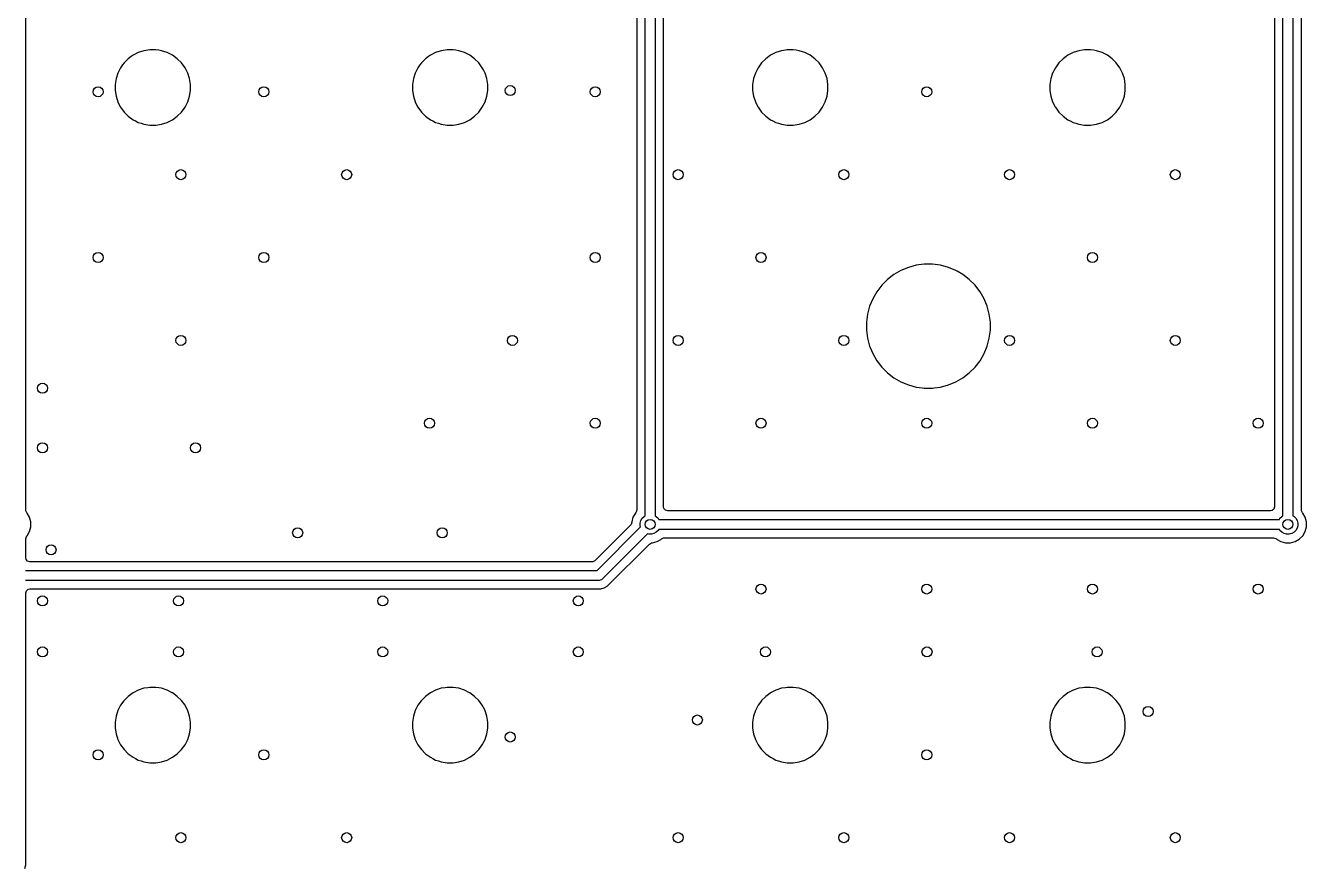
# Model space of a CAD drawing. Extents: x 117 to 217, y -143 to -43.
# Drawn here: x 145.04 to 183.29, y -116.19 to -91.02 of the extents above; entities that cross this region are included whole.
import ezdxf

# ---------------------------------------------------------------- set-up
doc = ezdxf.new("R2010")
doc.units = 0
doc.layers.add('BLACK', color=7, linetype='CONTINUOUS')

msp = doc.modelspace()

# ---------------------------------------------------------------- linework, layer by layer
at = {"layer": 'BLACK', "linetype": 'CONTINUOUS'}
for p, q in [((163.539, -105.661156), (163.539, -87.155561)), ((163.839, -87.064634), (163.839, -105.661156)), ((164.0895, -92.783421), (164.0895, -87.180366)), ((182.589, -105.661156), (182.589, -87.124843)), ((182.889, -87.124843), (182.889, -105.661156)), ((145.0395, -92.783421), (145.0395, -87.297386)), ((163.2885, -87.371386), (163.2885, -105.488614)), ((182.3385, -87.297386), (182.3385, -105.3935)), ((183.1395, -92.783421), (183.1395, -88.363421)), ((148.570993, -91.774214), (148.40251, -91.828956)), ((148.687645, -91.755738), (148.570993, -91.774214)), ((148.745971, -91.7465), (148.687645, -91.755738)), ((148.923129, -91.7465), (148.745971, -91.7465)), ((149.010617, -91.760357), (148.923129, -91.7465)), ((149.098106, -91.774214), (149.010617, -91.760357)), ((149.266589, -91.828956), (149.098106, -91.774214)), ((157.450993, -91.774214), (157.28251, -91.828956)), ((157.567645, -91.755738), (157.450993, -91.774214)), ((157.625971, -91.7465), (157.567645, -91.755738)), ((157.803129, -91.7465), (157.625971, -91.7465)), ((157.890617, -91.760357), (157.803129, -91.7465)), ((157.978106, -91.774214), (157.890617, -91.760357)), ((158.146589, -91.828956), (157.978106, -91.774214)), ((167.610993, -91.774214), (167.44251, -91.828956)), ((167.727645, -91.755738), (167.610993, -91.774214)), ((167.785971, -91.7465), (167.727645, -91.755738)), ((167.963129, -91.7465), (167.785971, -91.7465)), ((168.050617, -91.760357), (167.963129, -91.7465)), ((168.138106, -91.774214), (168.050617, -91.760357)), ((168.306589, -91.828956), (168.138106, -91.774214)), ((176.490993, -91.774214), (176.32251, -91.828956)), ((176.607645, -91.755738), (176.490993, -91.774214)), ((176.665971, -91.7465), (176.607645, -91.755738)), ((176.843129, -91.7465), (176.665971, -91.7465)), ((176.930617, -91.760357), (176.843129, -91.7465)), ((177.018106, -91.774214), (176.930617, -91.760357)), ((177.186589, -91.828956), (177.018106, -91.774214)), ((147.976067, -92.138786), (147.93376, -92.197016)), ((147.976069, -92.138784), (147.976067, -92.138786)), ((148.101333, -92.013519), (147.976069, -92.138783)), ((147.976069, -92.138783), (147.976069, -92.138784)), ((148.101334, -92.013519), (148.101333, -92.013519)), ((148.101336, -92.013517), (148.101334, -92.013519)), ((148.194123, -91.946103), (148.101336, -92.013517)), ((148.244659, -91.909386), (148.194123, -91.946103)), ((148.402507, -91.828957), (148.244659, -91.909386)), ((148.40251, -91.828956), (148.402507, -91.828957)), ((149.266592, -91.828957), (149.266589, -91.828956)), ((149.42444, -91.909386), (149.266592, -91.828957)), ((149.567764, -92.013517), (149.42444, -91.909386)), ((149.693033, -92.138786), (149.567764, -92.013517)), ((149.797164, -92.28211), (149.693033, -92.138786)), ((156.856067, -92.138786), (156.81376, -92.197016)), ((156.856069, -92.138784), (156.856067, -92.138786)), ((156.981333, -92.013519), (156.856069, -92.138783)), ((156.856069, -92.138783), (156.856069, -92.138784)), ((156.981334, -92.013519), (156.981333, -92.013519)), ((156.981336, -92.013517), (156.981334, -92.013519)), ((157.074123, -91.946103), (156.981336, -92.013517)), ((157.124659, -91.909386), (157.074123, -91.946103)), ((157.282507, -91.828957), (157.124659, -91.909386)), ((157.28251, -91.828956), (157.282507, -91.828957)), ((158.146592, -91.828957), (158.146589, -91.828956)), ((158.30444, -91.909386), (158.146592, -91.828957)), ((158.447764, -92.013517), (158.30444, -91.909386)), ((158.573033, -92.138786), (158.447764, -92.013517)), ((158.677164, -92.28211), (158.573033, -92.138786)), ((167.016067, -92.138786), (166.97376, -92.197016)), ((167.016069, -92.138784), (167.016067, -92.138786)), ((167.141333, -92.013519), (167.016069, -92.138783)), ((167.016069, -92.138783), (167.016069, -92.138784)), ((167.141334, -92.013519), (167.141333, -92.013519)), ((167.141336, -92.013517), (167.141334, -92.013519)), ((167.234123, -91.946103), (167.141336, -92.013517)), ((167.284659, -91.909386), (167.234123, -91.946103)), ((167.442507, -91.828957), (167.284659, -91.909386)), ((167.44251, -91.828956), (167.442507, -91.828957)), ((168.306592, -91.828957), (168.306589, -91.828956)), ((168.46444, -91.909386), (168.306592, -91.828957)), ((168.607764, -92.013517), (168.46444, -91.909386)), ((168.733033, -92.138786), (168.607764, -92.013517)), ((168.837164, -92.28211), (168.733033, -92.138786)), ((175.896067, -92.138786), (175.85376, -92.197016)), ((175.896069, -92.138784), (175.896067, -92.138786)), ((176.021333, -92.013519), (175.896069, -92.138783)), ((175.896069, -92.138783), (175.896069, -92.138784)), ((176.021334, -92.013519), (176.021333, -92.013519)), ((176.021336, -92.013517), (176.021334, -92.013519)), ((176.114123, -91.946103), (176.021336, -92.013517)), ((176.164659, -91.909386), (176.114123, -91.946103)), ((176.322507, -91.828957), (176.164659, -91.909386)), ((176.32251, -91.828956), (176.322507, -91.828957)), ((177.186592, -91.828957), (177.186589, -91.828956)), ((177.34444, -91.909386), (177.186592, -91.828957)), ((177.487764, -92.013517), (177.34444, -91.909386)), ((177.613033, -92.138786), (177.487764, -92.013517)), ((177.717164, -92.28211), (177.613033, -92.138786)), ((147.791506, -92.43996), (147.736764, -92.608443)), ((147.791507, -92.439957), (147.791506, -92.43996)), ((147.871936, -92.282109), (147.791507, -92.439957)), ((147.93376, -92.197016), (147.871936, -92.282109)), ((149.828958, -92.344509), (149.797164, -92.28211)), ((149.877592, -92.439957), (149.828958, -92.344509)), ((149.877592, -92.439958), (149.877592, -92.439957)), ((149.932336, -92.608445), (149.877592, -92.439958)), ((156.671506, -92.43996), (156.616764, -92.608443)), ((156.671507, -92.439957), (156.671506, -92.43996)), ((156.751936, -92.282109), (156.671507, -92.439957)), ((156.81376, -92.197016), (156.751936, -92.282109)), ((158.708958, -92.344509), (158.677164, -92.28211)), ((158.757592, -92.439957), (158.708958, -92.344509)), ((158.757592, -92.439958), (158.757592, -92.439957)), ((158.812336, -92.608445), (158.757592, -92.439958)), ((166.831506, -92.43996), (166.776764, -92.608443)), ((166.831507, -92.439957), (166.831506, -92.43996)), ((166.911936, -92.282109), (166.831507, -92.439957)), ((166.97376, -92.197016), (166.911936, -92.282109)), ((168.868958, -92.344509), (168.837164, -92.28211)), ((168.917592, -92.439957), (168.868958, -92.344509)), ((168.917592, -92.439958), (168.917592, -92.439957)), ((168.972336, -92.608445), (168.917592, -92.439958)), ((175.711506, -92.43996), (175.656764, -92.608443)), ((175.711507, -92.439957), (175.711506, -92.43996)), ((175.791936, -92.282109), (175.711507, -92.439957)), ((175.85376, -92.197016), (175.791936, -92.282109)), ((177.748958, -92.344509), (177.717164, -92.28211)), ((177.797592, -92.439957), (177.748958, -92.344509)), ((177.797592, -92.439958), (177.797592, -92.439957)), ((177.852336, -92.608445), (177.797592, -92.439958)), ((145.0395, -105.488614), (145.0395, -92.783421)), ((147.736764, -92.608443), (147.70905, -92.783421)), ((147.70905, -92.783421), (147.70905, -92.960578)), ((149.96005, -92.783421), (149.932336, -92.608445)), ((149.96005, -92.960579), (149.96005, -92.783421)), ((156.616764, -92.608443), (156.58905, -92.783421)), ((156.58905, -92.783421), (156.58905, -92.960578)), ((158.84005, -92.783421), (158.812336, -92.608445)), ((158.84005, -92.960579), (158.84005, -92.783421)), ((164.0895, -99.878711), (164.0895, -92.783421)), ((166.776764, -92.608443), (166.74905, -92.783421)), ((166.74905, -92.783421), (166.74905, -92.960578)), ((169.00005, -92.783421), (168.972336, -92.608445)), ((169.00005, -92.960579), (169.00005, -92.783421)), ((175.656764, -92.608443), (175.62905, -92.783421)), ((175.62905, -92.783421), (175.62905, -92.960578)), ((177.88005, -92.783421), (177.852336, -92.608445)), ((177.88005, -92.960579), (177.88005, -92.783421)), ((183.1395, -95.1629), (183.1395, -92.783421)), ((147.70905, -92.960578), (147.736764, -93.135556)), ((147.736764, -93.135556), (147.791506, -93.304039)), ((147.791506, -93.304039), (147.791507, -93.304042)), ((147.791507, -93.304042), (147.863422, -93.445181)), ((149.797164, -93.46189), (149.877592, -93.304042)), ((149.877592, -93.304042), (149.932336, -93.135555)), ((149.932336, -93.135555), (149.96005, -92.960579)), ((156.58905, -92.960578), (156.616764, -93.135556)), ((156.616764, -93.135556), (156.671506, -93.304039)), ((156.671506, -93.304039), (156.671507, -93.304042)), ((156.671507, -93.304042), (156.743422, -93.445181)), ((158.677164, -93.46189), (158.757592, -93.304042)), ((158.757592, -93.304042), (158.812336, -93.135555)), ((158.812336, -93.135555), (158.84005, -92.960579)), ((166.74905, -92.960578), (166.776764, -93.135556)), ((166.776764, -93.135556), (166.831506, -93.304039)), ((166.831506, -93.304039), (166.831507, -93.304042)), ((166.831507, -93.304042), (166.903422, -93.445181)), ((168.837164, -93.46189), (168.917592, -93.304042)), ((168.917592, -93.304042), (168.972336, -93.135555)), ((168.972336, -93.135555), (169.00005, -92.960579)), ((175.62905, -92.960578), (175.656764, -93.135556)), ((175.656764, -93.135556), (175.711506, -93.304039)), ((175.711506, -93.304039), (175.711507, -93.304042)), ((175.711507, -93.304042), (175.783422, -93.445181)), ((177.717164, -93.46189), (177.797592, -93.304042)), ((177.797592, -93.304042), (177.852336, -93.135555)), ((177.852336, -93.135555), (177.88005, -92.960579)), ((147.863422, -93.445181), (147.871936, -93.46189)), ((147.871936, -93.46189), (147.976067, -93.605214)), ((147.976067, -93.605214), (148.101336, -93.730483)), ((149.567764, -93.730483), (149.693033, -93.605214)), ((149.693033, -93.605214), (149.797164, -93.46189)), ((156.743422, -93.445181), (156.751936, -93.46189)), ((156.751936, -93.46189), (156.856067, -93.605214)), ((156.856067, -93.605214), (156.981336, -93.730483)), ((158.447764, -93.730483), (158.573033, -93.605214)), ((158.573033, -93.605214), (158.677164, -93.46189)), ((166.903422, -93.445181), (166.911936, -93.46189)), ((166.911936, -93.46189), (167.016067, -93.605214)), ((167.016067, -93.605214), (167.141336, -93.730483)), ((168.607764, -93.730483), (168.733033, -93.605214)), ((168.733033, -93.605214), (168.837164, -93.46189)), ((175.783422, -93.445181), (175.791936, -93.46189)), ((175.791936, -93.46189), (175.896067, -93.605214)), ((175.896067, -93.605214), (176.021336, -93.730483)), ((177.487764, -93.730483), (177.613033, -93.605214)), ((177.613033, -93.605214), (177.717164, -93.46189)), ((148.101336, -93.730483), (148.24466, -93.834614)), ((148.24466, -93.834614), (148.316426, -93.871181)), ((148.316426, -93.871181), (148.402507, -93.915042)), ((148.402507, -93.915042), (148.40251, -93.915043)), ((148.40251, -93.915043), (148.486751, -93.942414)), ((148.486751, -93.942414), (148.570995, -93.969786)), ((148.570995, -93.969786), (148.745971, -93.9975)), ((148.745971, -93.9975), (148.745972, -93.9975)), ((148.745972, -93.9975), (148.923128, -93.9975)), ((148.923128, -93.9975), (148.923129, -93.9975)), ((148.923129, -93.9975), (149.098105, -93.969786)), ((149.098105, -93.969786), (149.266592, -93.915042)), ((149.266592, -93.915042), (149.42444, -93.834614)), ((149.42444, -93.834614), (149.567764, -93.730483)), ((156.981336, -93.730483), (157.12466, -93.834614)), ((157.12466, -93.834614), (157.196426, -93.871181)), ((157.196426, -93.871181), (157.282507, -93.915042)), ((157.282507, -93.915042), (157.28251, -93.915043)), ((157.28251, -93.915043), (157.366751, -93.942414)), ((157.366751, -93.942414), (157.450995, -93.969786)), ((157.450995, -93.969786), (157.625971, -93.9975)), ((157.625971, -93.9975), (157.625972, -93.9975)), ((157.625972, -93.9975), (157.803128, -93.9975)), ((157.803128, -93.9975), (157.803129, -93.9975)), ((157.803129, -93.9975), (157.978105, -93.969786)), ((157.978105, -93.969786), (158.146592, -93.915042)), ((158.146592, -93.915042), (158.30444, -93.834614)), ((158.30444, -93.834614), (158.447764, -93.730483)), ((167.141336, -93.730483), (167.28466, -93.834614)), ((167.28466, -93.834614), (167.356426, -93.871181)), ((167.356426, -93.871181), (167.442507, -93.915042)), ((167.442507, -93.915042), (167.44251, -93.915043)), ((167.44251, -93.915043), (167.526751, -93.942414)), ((167.526751, -93.942414), (167.610995, -93.969786)), ((167.610995, -93.969786), (167.785971, -93.9975)), ((167.785971, -93.9975), (167.785972, -93.9975)), ((167.785972, -93.9975), (167.963128, -93.9975)), ((167.963128, -93.9975), (167.963129, -93.9975)), ((167.963129, -93.9975), (168.138105, -93.969786)), ((168.138105, -93.969786), (168.306592, -93.915042)), ((168.306592, -93.915042), (168.46444, -93.834614)), ((168.46444, -93.834614), (168.607764, -93.730483)), ((176.021336, -93.730483), (176.16466, -93.834614)), ((176.16466, -93.834614), (176.236426, -93.871181)), ((176.236426, -93.871181), (176.322507, -93.915042)), ((176.322507, -93.915042), (176.32251, -93.915043)), ((176.32251, -93.915043), (176.406751, -93.942414)), ((176.406751, -93.942414), (176.490995, -93.969786)), ((176.490995, -93.969786), (176.665971, -93.9975)), ((176.665971, -93.9975), (176.665972, -93.9975)), ((176.665972, -93.9975), (176.843128, -93.9975)), ((176.843128, -93.9975), (176.843129, -93.9975)), ((176.843129, -93.9975), (177.018105, -93.969786)), ((177.018105, -93.969786), (177.186592, -93.915042)), ((177.186592, -93.915042), (177.34444, -93.834614)), ((177.34444, -93.834614), (177.487764, -93.730483)), ((183.1395, -105.488614), (183.1395, -95.1629)), ((171.403895, -98.243947), (171.179794, -98.336773)), ((171.638214, -98.181161), (171.403895, -98.243947)), ((171.878711, -98.1495), (171.638214, -98.181161)), ((171.878712, -98.1495), (171.878711, -98.1495)), ((172.121288, -98.1495), (171.878712, -98.1495)), ((172.121289, -98.1495), (172.121288, -98.1495)), ((172.361785, -98.181161), (172.121289, -98.1495)), ((172.596104, -98.243947), (172.361785, -98.181161)), ((172.820205, -98.336773), (172.596104, -98.243947)), ((170.777256, -98.605739), (170.605739, -98.777256)), ((170.777263, -98.605733), (170.777256, -98.605739)), ((170.969706, -98.458067), (170.777263, -98.605733)), ((171.179785, -98.336777), (170.969706, -98.458067)), ((171.179794, -98.336773), (171.179785, -98.336777)), ((172.820214, -98.336777), (172.820205, -98.336773)), ((172.858661, -98.358974), (172.820214, -98.336777)), ((173.030289, -98.458064), (172.858661, -98.358974)), ((173.030292, -98.458066), (173.030289, -98.458064)), ((173.030293, -98.458067), (173.030292, -98.458066)), ((173.222736, -98.605733), (173.030293, -98.458067)), ((173.222743, -98.605739), (173.222736, -98.605733)), ((173.39426, -98.777256), (173.222743, -98.605739)), ((170.458067, -98.969706), (170.336777, -99.179785)), ((170.605733, -98.777263), (170.458067, -98.969706)), ((170.605739, -98.777256), (170.605733, -98.777263)), ((173.394266, -98.777263), (173.39426, -98.777256)), ((173.474228, -98.881472), (173.394266, -98.777263)), ((173.541936, -98.969711), (173.474228, -98.881472)), ((173.663224, -99.179788), (173.541936, -98.969711)), ((170.243947, -99.403895), (170.181161, -99.638214)), ((170.336773, -99.179794), (170.243947, -99.403895)), ((170.336777, -99.179785), (170.336773, -99.179794)), ((173.756054, -99.4039), (173.663224, -99.179788)), ((173.818838, -99.638211), (173.756054, -99.4039)), ((170.181161, -99.638214), (170.1495, -99.878711)), ((173.8505, -99.878712), (173.818838, -99.638211)), ((164.0895, -105.3935), (164.0895, -99.878711)), ((170.1495, -99.878711), (170.1495, -100.121288)), ((170.1495, -100.121288), (170.181161, -100.361785)), ((173.818838, -100.361789), (173.8505, -100.121288)), ((173.8505, -100.121288), (173.8505, -99.878712)), ((170.181161, -100.361785), (170.243947, -100.596104)), ((170.243947, -100.596104), (170.261265, -100.637912)), ((173.663224, -100.820212), (173.756054, -100.5961)), ((173.756054, -100.5961), (173.818838, -100.361789)), ((170.261265, -100.637912), (170.336776, -100.820212)), ((170.336776, -100.820212), (170.458064, -101.030289)), ((173.541936, -101.030289), (173.663224, -100.820212)), ((170.458064, -101.030289), (170.458066, -101.030292)), ((170.458066, -101.030292), (170.458067, -101.030293)), ((170.458067, -101.030293), (170.605733, -101.222736)), ((170.605733, -101.222736), (170.605739, -101.222743)), ((170.605739, -101.222743), (170.777256, -101.39426)), ((173.222738, -101.394265), (173.394265, -101.222738)), ((173.394265, -101.222738), (173.541936, -101.030289)), ((170.777256, -101.39426), (170.777262, -101.394265)), ((170.777262, -101.394265), (170.969711, -101.541936)), ((170.969711, -101.541936), (171.179788, -101.663224)), ((171.179788, -101.663224), (171.4039, -101.756054)), ((172.5961, -101.756054), (172.820212, -101.663224)), ((172.820212, -101.663224), (173.030289, -101.541936)), ((173.030289, -101.541936), (173.222738, -101.394265)), ((171.4039, -101.756054), (171.638211, -101.818838)), ((171.638211, -101.818838), (171.818586, -101.842584)), ((171.818586, -101.842584), (171.878711, -101.8505)), ((171.878711, -101.8505), (171.878712, -101.8505)), ((171.878712, -101.8505), (172.121289, -101.8505)), ((172.121289, -101.8505), (172.169388, -101.844167)), ((172.169388, -101.844167), (172.361789, -101.818838)), ((172.361789, -101.818838), (172.5961, -101.756054)), ((145.042334, -105.514972), (145.0395, -105.488614)), ((145.075819, -105.576295), (145.042334, -105.514972)), ((145.079509, -105.579985), (145.075819, -105.576295)), ((163.252181, -105.576295), (163.248493, -105.579982)), ((163.268815, -105.555653), (163.252181, -105.576295)), ((163.2885, -105.488614), (163.268815, -105.555653)), ((164.100706, -105.445011), (164.0895, -105.3935)), ((164.146461, -105.497815), (164.100706, -105.445011)), ((164.2135, -105.5175), (164.146461, -105.497815)), ((182.2145, -105.5175), (164.2135, -105.5175)), ((182.266011, -105.506294), (182.2145, -105.5175)), ((182.318815, -105.460539), (182.266011, -105.506294)), ((182.3385, -105.3935), (182.318815, -105.460539)), ((183.142334, -105.514972), (183.1395, -105.488614)), ((183.175819, -105.576295), (183.142334, -105.514972)), ((183.179509, -105.579985), (183.175819, -105.576295)), ((145.151984, -105.705515), (145.079509, -105.579985)), ((145.1895, -105.845525), (145.151984, -105.705515)), ((145.1895, -105.990475), (145.1895, -105.845525)), ((163.102181, -105.938426), (162.035426, -107.005181)), ((163.118815, -105.917784), (163.102181, -105.938426)), ((163.1385, -105.850745), (163.118815, -105.917784)), ((163.176016, -105.705515), (163.1385, -105.845525)), ((163.1385, -105.845525), (163.1385, -105.845527)), ((163.1385, -105.845527), (163.1385, -105.850745)), ((163.176017, -105.705511), (163.176016, -105.705515)), ((163.248488, -105.579988), (163.176017, -105.705511)), ((163.248493, -105.579982), (163.248488, -105.579988)), ((163.391567, -105.878842), (163.411836, -105.803195)), ((163.391567, -105.957158), (163.391567, -105.878842)), ((163.401317, -105.99355), (163.391567, -105.957158)), ((163.411836, -105.803195), (163.450994, -105.735372)), ((163.450994, -105.735372), (163.506372, -105.679994)), ((163.506372, -105.679994), (163.539, -105.661156)), ((163.839, -105.661156), (163.871628, -105.679994)), ((163.871628, -105.679994), (163.927006, -105.735372)), ((163.927006, -105.735372), (163.945844, -105.768)), ((163.945844, -105.768), (182.482156, -105.768)), ((182.482156, -105.768), (182.500994, -105.735372)), ((182.500994, -105.735372), (182.556372, -105.679994)), ((182.556372, -105.679994), (182.589, -105.661156)), ((182.889, -105.661156), (182.921628, -105.679994)), ((182.921628, -105.679994), (182.977006, -105.735372)), ((182.977006, -105.735372), (183.016164, -105.803195)), ((183.016164, -105.803195), (183.036433, -105.878842)), ((183.036433, -105.957158), (183.016164, -106.032805)), ((183.036433, -105.878842), (183.036433, -105.957158)), ((183.251984, -105.705515), (183.179509, -105.579985)), ((183.2895, -105.845525), (183.251984, -105.705515)), ((183.2895, -105.990475), (183.2895, -105.845525)), ((145.0395, -106.347386), (145.059185, -106.280347)), ((145.059185, -106.280347), (145.075819, -106.259705)), ((145.075819, -106.259705), (145.079509, -106.256015)), ((145.079509, -106.256015), (145.151984, -106.130485)), ((145.151984, -106.130485), (145.1895, -105.990475)), ((162.102868, -107.292), (163.401317, -105.99355)), ((163.613449, -106.205682), (162.271066, -107.548066)), ((163.649842, -106.215433), (163.613449, -106.205682)), ((163.728158, -106.215433), (163.649842, -106.215433)), ((163.803805, -106.195164), (163.728158, -106.215433)), ((163.871628, -106.156006), (163.803805, -106.195164)), ((163.927006, -106.100628), (163.871628, -106.156006)), ((163.945844, -106.068), (163.927006, -106.100628)), ((182.482156, -106.068), (163.945844, -106.068)), ((164.030705, -106.354819), (164.092028, -106.321334)), ((164.092028, -106.321334), (164.118386, -106.3185)), ((164.118386, -106.3185), (182.309614, -106.3185)), ((182.309614, -106.3185), (182.376653, -106.338185)), ((182.376653, -106.338185), (182.397295, -106.354819)), ((182.500994, -106.100628), (182.482156, -106.068)), ((182.556372, -106.156006), (182.500994, -106.100628)), ((182.624195, -106.195164), (182.556372, -106.156006)), ((182.699842, -106.215433), (182.624195, -106.195164)), ((182.778158, -106.215433), (182.699842, -106.215433)), ((182.853805, -106.195164), (182.778158, -106.215433)), ((182.921628, -106.156006), (182.853805, -106.195164)), ((182.977006, -106.100628), (182.921628, -106.156006)), ((183.016164, -106.032805), (182.977006, -106.100628)), ((183.077015, -106.358509), (183.179509, -106.256015)), ((183.179509, -106.256015), (183.251984, -106.130485)), ((183.251984, -106.130485), (183.2895, -105.990475)), ((145.0395, -106.9175), (145.0395, -106.347386)), ((162.410913, -107.76248), (163.668574, -106.504819)), ((163.668574, -106.504819), (163.729897, -106.471334)), ((163.729897, -106.471334), (163.756255, -106.4685)), ((163.756255, -106.4685), (163.761472, -106.4685)), ((163.761472, -106.4685), (163.761475, -106.4685)), ((163.761475, -106.4685), (163.901485, -106.430984)), ((163.901485, -106.430984), (164.027015, -106.358509)), ((164.027015, -106.358509), (164.030705, -106.354819)), ((182.397295, -106.354819), (182.400985, -106.358509)), ((182.400985, -106.358509), (182.400986, -106.35851)), ((182.400986, -106.35851), (182.400988, -106.358511)), ((182.400988, -106.358511), (182.526511, -106.430982)), ((182.526511, -106.430982), (182.526512, -106.430982)), ((182.526512, -106.430982), (182.526515, -106.430984)), ((182.526515, -106.430984), (182.666525, -106.4685)), ((182.666525, -106.4685), (182.666528, -106.4685)), ((182.666528, -106.4685), (182.811472, -106.4685)), ((182.811472, -106.4685), (182.811475, -106.4685)), ((182.811475, -106.4685), (182.951485, -106.430984)), ((182.951485, -106.430984), (183.077015, -106.358509)), ((145.050706, -106.969011), (145.0395, -106.9175)), ((145.096461, -107.021815), (145.050706, -106.969011)), ((145.1635, -107.0415), (145.096461, -107.021815)), ((161.947745, -107.0415), (145.1635, -107.0415)), ((161.974103, -107.038666), (161.947745, -107.0415)), ((162.035426, -107.005181), (161.974103, -107.038666)), ((145.034, -107.292), (162.102868, -107.292)), ((162.165, -107.592), (145.034, -107.592)), ((145.059185, -107.899461), (145.111989, -107.853706)), ((145.111989, -107.853706), (145.1635, -107.8425)), ((145.1635, -107.8425), (162.217725, -107.8425)), ((162.194264, -107.589118), (162.165, -107.592)), ((162.237328, -107.57128), (162.194264, -107.589118)), ((162.217725, -107.8425), (162.217727, -107.8425)), ((162.217727, -107.8425), (162.319588, -107.815207)), ((162.248335, -107.566721), (162.237328, -107.57128)), ((162.271066, -107.548066), (162.248335, -107.566721)), ((162.319588, -107.815207), (162.410913, -107.76248)), ((145.0395, -107.9665), (145.059185, -107.899461)), ((145.0395, -109.3269), (145.0395, -107.9665)), ((145.0395, -111.823421), (145.0395, -109.3269)), ((148.402507, -110.868957), (148.244659, -110.949386)), ((148.40251, -110.868956), (148.402507, -110.868957)), ((148.570993, -110.814214), (148.40251, -110.868956)), ((148.687645, -110.795738), (148.570993, -110.814214)), ((148.745971, -110.7865), (148.687645, -110.795738)), ((148.923129, -110.7865), (148.745971, -110.7865)), ((149.010617, -110.800357), (148.923129, -110.7865)), ((149.098106, -110.814214), (149.010617, -110.800357)), ((149.266589, -110.868956), (149.098106, -110.814214)), ((149.266592, -110.868957), (149.266589, -110.868956)), ((149.41521, -110.944683), (149.266592, -110.868957)), ((157.282507, -110.868957), (157.124659, -110.949386)), ((157.28251, -110.868956), (157.282507, -110.868957)), ((157.450993, -110.814214), (157.28251, -110.868956)), ((157.567645, -110.795738), (157.450993, -110.814214)), ((157.625971, -110.7865), (157.567645, -110.795738)), ((157.803129, -110.7865), (157.625971, -110.7865)), ((157.890617, -110.800357), (157.803129, -110.7865)), ((157.978106, -110.814214), (157.890617, -110.800357)), ((158.146589, -110.868956), (157.978106, -110.814214)), ((158.146592, -110.868957), (158.146589, -110.868956)), ((158.29521, -110.944683), (158.146592, -110.868957)), ((167.442507, -110.868957), (167.284659, -110.949386)), ((167.44251, -110.868956), (167.442507, -110.868957)), ((167.610993, -110.814214), (167.44251, -110.868956)), ((167.727645, -110.795738), (167.610993, -110.814214)), ((167.785971, -110.7865), (167.727645, -110.795738)), ((167.963129, -110.7865), (167.785971, -110.7865)), ((168.050617, -110.800357), (167.963129, -110.7865)), ((168.138106, -110.814214), (168.050617, -110.800357)), ((168.306589, -110.868956), (168.138106, -110.814214)), ((168.306592, -110.868957), (168.306589, -110.868956)), ((168.45521, -110.944683), (168.306592, -110.868957)), ((176.322507, -110.868957), (176.164659, -110.949386)), ((176.32251, -110.868956), (176.322507, -110.868957)), ((176.490993, -110.814214), (176.32251, -110.868956)), ((176.607645, -110.795738), (176.490993, -110.814214)), ((176.665971, -110.7865), (176.607645, -110.795738)), ((176.843129, -110.7865), (176.665971, -110.7865)), ((176.930617, -110.800357), (176.843129, -110.7865)), ((177.018106, -110.814214), (176.930617, -110.800357)), ((177.186589, -110.868956), (177.018106, -110.814214)), ((177.186592, -110.868957), (177.186589, -110.868956)), ((177.33521, -110.944683), (177.186592, -110.868957)), ((147.970749, -111.186106), (147.871936, -111.322109)), ((147.976067, -111.178786), (147.970749, -111.186106)), ((147.976069, -111.178784), (147.976067, -111.178786)), ((148.101333, -111.053519), (147.976069, -111.178783)), ((147.976069, -111.178783), (147.976069, -111.178784)), ((148.101334, -111.053519), (148.101333, -111.053519)), ((148.101336, -111.053517), (148.101334, -111.053519)), ((148.182019, -110.994897), (148.101336, -111.053517)), ((148.244659, -110.949386), (148.182019, -110.994897)), ((149.42444, -110.949386), (149.41521, -110.944683)), ((149.567764, -111.053517), (149.42444, -110.949386)), ((149.693033, -111.178786), (149.567764, -111.053517)), ((149.797164, -111.32211), (149.693033, -111.178786)), ((156.850749, -111.186106), (156.751936, -111.322109)), ((156.856067, -111.178786), (156.850749, -111.186106)), ((156.856069, -111.178784), (156.856067, -111.178786)), ((156.981333, -111.053519), (156.856069, -111.178783)), ((156.856069, -111.178783), (156.856069, -111.178784)), ((156.981334, -111.053519), (156.981333, -111.053519)), ((156.981336, -111.053517), (156.981334, -111.053519)), ((157.062019, -110.994897), (156.981336, -111.053517)), ((157.124659, -110.949386), (157.062019, -110.994897)), ((158.30444, -110.949386), (158.29521, -110.944683)), ((158.447764, -111.053517), (158.30444, -110.949386)), ((158.573033, -111.178786), (158.447764, -111.053517)), ((158.677164, -111.32211), (158.573033, -111.178786)), ((167.010749, -111.186106), (166.911936, -111.322109)), ((167.016067, -111.178786), (167.010749, -111.186106)), ((167.016069, -111.178784), (167.016067, -111.178786)), ((167.141333, -111.053519), (167.016069, -111.178783)), ((167.016069, -111.178783), (167.016069, -111.178784)), ((167.141334, -111.053519), (167.141333, -111.053519)), ((167.141336, -111.053517), (167.141334, -111.053519)), ((167.222019, -110.994897), (167.141336, -111.053517)), ((167.284659, -110.949386), (167.222019, -110.994897)), ((168.46444, -110.949386), (168.45521, -110.944683)), ((168.607764, -111.053517), (168.46444, -110.949386)), ((168.733033, -111.178786), (168.607764, -111.053517)), ((168.837164, -111.32211), (168.733033, -111.178786)), ((175.890749, -111.186106), (175.791936, -111.322109)), ((175.896067, -111.178786), (175.890749, -111.186106)), ((175.896069, -111.178784), (175.896067, -111.178786)), ((176.021333, -111.053519), (175.896069, -111.178783)), ((175.896069, -111.178783), (175.896069, -111.178784)), ((176.021334, -111.053519), (176.021333, -111.053519)), ((176.021336, -111.053517), (176.021334, -111.053519)), ((176.102019, -110.994897), (176.021336, -111.053517)), ((176.164659, -110.949386), (176.102019, -110.994897)), ((177.34444, -110.949386), (177.33521, -110.944683)), ((177.487764, -111.053517), (177.34444, -110.949386)), ((177.613033, -111.178786), (177.487764, -111.053517)), ((177.717164, -111.32211), (177.613033, -111.178786)), ((147.736764, -111.648443), (147.70905, -111.823421)), ((147.791506, -111.47996), (147.736764, -111.648443)), ((147.791507, -111.479957), (147.791506, -111.47996)), ((147.871936, -111.322109), (147.791507, -111.479957)), ((149.831456, -111.389411), (149.797164, -111.32211)), ((149.877592, -111.479957), (149.831456, -111.389411)), ((149.877593, -111.47996), (149.877592, -111.479957)), ((149.881265, -111.491261), (149.877593, -111.47996)), ((149.932336, -111.648445), (149.881265, -111.491261)), ((149.96005, -111.823421), (149.932336, -111.648445)), ((156.616764, -111.648443), (156.58905, -111.823421)), ((156.671506, -111.47996), (156.616764, -111.648443)), ((156.671507, -111.479957), (156.671506, -111.47996)), ((156.751936, -111.322109), (156.671507, -111.479957)), ((158.711456, -111.389411), (158.677164, -111.32211)), ((158.757592, -111.479957), (158.711456, -111.389411)), ((158.757593, -111.47996), (158.757592, -111.479957)), ((158.761265, -111.491261), (158.757593, -111.47996)), ((158.812336, -111.648445), (158.761265, -111.491261)), ((158.84005, -111.823421), (158.812336, -111.648445)), ((166.776764, -111.648443), (166.74905, -111.823421)), ((166.831506, -111.47996), (166.776764, -111.648443)), ((166.831507, -111.479957), (166.831506, -111.47996)), ((166.911936, -111.322109), (166.831507, -111.479957)), ((168.871456, -111.389411), (168.837164, -111.32211)), ((168.917592, -111.479957), (168.871456, -111.389411)), ((168.917593, -111.47996), (168.917592, -111.479957)), ((168.921265, -111.491261), (168.917593, -111.47996)), ((168.972336, -111.648445), (168.921265, -111.491261)), ((169.00005, -111.823421), (168.972336, -111.648445)), ((175.656764, -111.648443), (175.62905, -111.823421)), ((175.711506, -111.47996), (175.656764, -111.648443)), ((175.711507, -111.479957), (175.711506, -111.47996)), ((175.791936, -111.322109), (175.711507, -111.479957)), ((177.751456, -111.389411), (177.717164, -111.32211)), ((177.797592, -111.479957), (177.751456, -111.389411)), ((177.797593, -111.47996), (177.797592, -111.479957)), ((177.801265, -111.491261), (177.797593, -111.47996)), ((177.852336, -111.648445), (177.801265, -111.491261)), ((177.88005, -111.823421), (177.852336, -111.648445)), ((145.0395, -115.983873), (145.0395, -111.823421)), ((147.70905, -111.823421), (147.70905, -112.000578)), ((147.70905, -112.000578), (147.736764, -112.175556)), ((149.932336, -112.175555), (149.96005, -112.000579)), ((149.96005, -112.000579), (149.96005, -111.823421)), ((156.58905, -111.823421), (156.58905, -112.000578)), ((156.58905, -112.000578), (156.616764, -112.175556)), ((158.812336, -112.175555), (158.84005, -112.000579)), ((158.84005, -112.000579), (158.84005, -111.823421)), ((166.74905, -111.823421), (166.74905, -112.000578)), ((166.74905, -112.000578), (166.776764, -112.175556)), ((168.972336, -112.175555), (169.00005, -112.000579)), ((169.00005, -112.000579), (169.00005, -111.823421)), ((175.62905, -111.823421), (175.62905, -112.000578)), ((175.62905, -112.000578), (175.656764, -112.175556)), ((177.852336, -112.175555), (177.88005, -112.000579)), ((177.88005, -112.000579), (177.88005, -111.823421)), ((147.736764, -112.175556), (147.791506, -112.344039)), ((147.791506, -112.344039), (147.791507, -112.344042)), ((147.791507, -112.344042), (147.871936, -112.50189)), ((149.797164, -112.50189), (149.877592, -112.344042)), ((149.877592, -112.344042), (149.932336, -112.175555)), ((156.616764, -112.175556), (156.671506, -112.344039)), ((156.671506, -112.344039), (156.671507, -112.344042)), ((156.671507, -112.344042), (156.751936, -112.50189)), ((158.677164, -112.50189), (158.757592, -112.344042)), ((158.757592, -112.344042), (158.812336, -112.175555)), ((166.776764, -112.175556), (166.831506, -112.344039)), ((166.831506, -112.344039), (166.831507, -112.344042)), ((166.831507, -112.344042), (166.911936, -112.50189)), ((168.837164, -112.50189), (168.917592, -112.344042)), ((168.917592, -112.344042), (168.972336, -112.175555)), ((175.656764, -112.175556), (175.711506, -112.344039)), ((175.711506, -112.344039), (175.711507, -112.344042)), ((175.711507, -112.344042), (175.791936, -112.50189)), ((177.717164, -112.50189), (177.797592, -112.344042)), ((177.797592, -112.344042), (177.852336, -112.175555)), ((147.871936, -112.50189), (147.976067, -112.645214)), ((147.976067, -112.645214), (148.101336, -112.770483)), ((148.101336, -112.770483), (148.24466, -112.874614)), ((149.42444, -112.874614), (149.567764, -112.770483)), ((149.567764, -112.770483), (149.693033, -112.645214)), ((149.693033, -112.645214), (149.797164, -112.50189)), ((156.751936, -112.50189), (156.856067, -112.645214)), ((156.856067, -112.645214), (156.981336, -112.770483)), ((156.981336, -112.770483), (157.12466, -112.874614)), ((158.30444, -112.874614), (158.447764, -112.770483)), ((158.447764, -112.770483), (158.573033, -112.645214)), ((158.573033, -112.645214), (158.677164, -112.50189)), ((166.911936, -112.50189), (167.016067, -112.645214)), ((167.016067, -112.645214), (167.141336, -112.770483)), ((167.141336, -112.770483), (167.28466, -112.874614)), ((168.46444, -112.874614), (168.607764, -112.770483)), ((168.607764, -112.770483), (168.733033, -112.645214)), ((168.733033, -112.645214), (168.837164, -112.50189)), ((175.791936, -112.50189), (175.896067, -112.645214)), ((175.896067, -112.645214), (176.021336, -112.770483)), ((176.021336, -112.770483), (176.16466, -112.874614)), ((177.34444, -112.874614), (177.487764, -112.770483)), ((177.487764, -112.770483), (177.613033, -112.645214)), ((177.613033, -112.645214), (177.717164, -112.50189)), ((148.24466, -112.874614), (148.322079, -112.914061)), ((148.322079, -112.914061), (148.402507, -112.955042)), ((148.402507, -112.955042), (148.40251, -112.955043)), ((148.40251, -112.955043), (148.486751, -112.982414)), ((148.486751, -112.982414), (148.570995, -113.009786)), ((148.570995, -113.009786), (148.745971, -113.0375)), ((148.745971, -113.0375), (148.745972, -113.0375)), ((148.745972, -113.0375), (148.923128, -113.0375)), ((148.923128, -113.0375), (148.923129, -113.0375)), ((148.923129, -113.0375), (149.098105, -113.009786)), ((149.098105, -113.009786), (149.266592, -112.955042)), ((149.266592, -112.955042), (149.42444, -112.874614)), ((157.12466, -112.874614), (157.202079, -112.914061)), ((157.202079, -112.914061), (157.282507, -112.955042)), ((157.282507, -112.955042), (157.28251, -112.955043)), ((157.28251, -112.955043), (157.366751, -112.982414)), ((157.366751, -112.982414), (157.450995, -113.009786)), ((157.450995, -113.009786), (157.625971, -113.0375)), ((157.625971, -113.0375), (157.625972, -113.0375)), ((157.625972, -113.0375), (157.803128, -113.0375)), ((157.803128, -113.0375), (157.803129, -113.0375)), ((157.803129, -113.0375), (157.978105, -113.009786)), ((157.978105, -113.009786), (158.146592, -112.955042)), ((158.146592, -112.955042), (158.30444, -112.874614)), ((167.28466, -112.874614), (167.362079, -112.914061)), ((167.362079, -112.914061), (167.442507, -112.955042)), ((167.442507, -112.955042), (167.44251, -112.955043)), ((167.44251, -112.955043), (167.526751, -112.982414)), ((167.526751, -112.982414), (167.610995, -113.009786)), ((167.610995, -113.009786), (167.785971, -113.0375)), ((167.785971, -113.0375), (167.785972, -113.0375)), ((167.785972, -113.0375), (167.963128, -113.0375)), ((167.963128, -113.0375), (167.963129, -113.0375)), ((167.963129, -113.0375), (168.138105, -113.009786)), ((168.138105, -113.009786), (168.306592, -112.955042)), ((168.306592, -112.955042), (168.46444, -112.874614)), ((176.16466, -112.874614), (176.242079, -112.914061)), ((176.242079, -112.914061), (176.322507, -112.955042)), ((176.322507, -112.955042), (176.32251, -112.955043)), ((176.32251, -112.955043), (176.406751, -112.982414)), ((176.406751, -112.982414), (176.490995, -113.009786)), ((176.490995, -113.009786), (176.665971, -113.0375)), ((176.665971, -113.0375), (176.665972, -113.0375)), ((176.665972, -113.0375), (176.843128, -113.0375)), ((176.843128, -113.0375), (176.843129, -113.0375)), ((176.843129, -113.0375), (177.018105, -113.009786)), ((177.018105, -113.009786), (177.186592, -112.955042)), ((177.186592, -112.955042), (177.34444, -112.874614)), ((145.012207, -116.191188), (145.0395, -116.089327)), ((145.0395, -116.089327), (145.0395, -115.983873))]:
    msp.add_line(p, q, dxfattribs=at)
at = {"layer": 'BLACK'}
for centre in [(147.201016, -93), (152.150762, -93), (159.512, -92.964), (162.050254, -93), (171.949746, -93), (149.675889, -95.474873), (154.625635, -95.474873), (164.525127, -95.474873), (169.474873, -95.474873), (174.424619, -95.474873), (179.374365, -95.474873), (147.201016, -97.949746), (152.150762, -97.949746), (162.050254, -97.949746), (167, -97.949746), (176.899492, -97.949746), (149.675889, -100.424619), (159.575381, -100.424619), (164.525127, -100.424619), (169.474873, -100.424619), (174.424619, -100.424619), (179.374365, -100.424619), (145.542, -101.854), (157.100508, -102.899492), (162.050254, -102.899492), (167, -102.899492), (171.949746, -102.899492), (176.899492, -102.899492), (181.849238, -102.899492), (145.542, -103.632), (150.114, -103.632), (163.689, -105.918), (182.739, -105.918), (153.162, -106.172), (157.48, -106.172), (145.796, -106.68), (167, -107.849238), (171.949746, -107.849238), (176.899492, -107.849238), (181.849238, -107.849238), (145.542, -108.204), (149.606, -108.204), (155.702, -108.204), (161.544, -108.204), (145.542, -109.728), (149.606, -109.728), (155.702, -109.728), (161.544, -109.728), (167.132, -109.728), (171.958, -109.728), (177.038, -109.728), (165.1, -111.76), (178.562, -111.506), (159.512, -112.268), (147.201016, -112.798984), (152.150762, -112.798984), (171.949746, -112.798984), (149.675889, -115.273857), (154.625635, -115.273857), (164.525127, -115.273857), (169.474873, -115.273857), (174.424619, -115.273857), (179.374365, -115.273857)]:
    msp.add_circle(centre, 0.15, dxfattribs=at)

doc.saveas('drawing.dxf')
